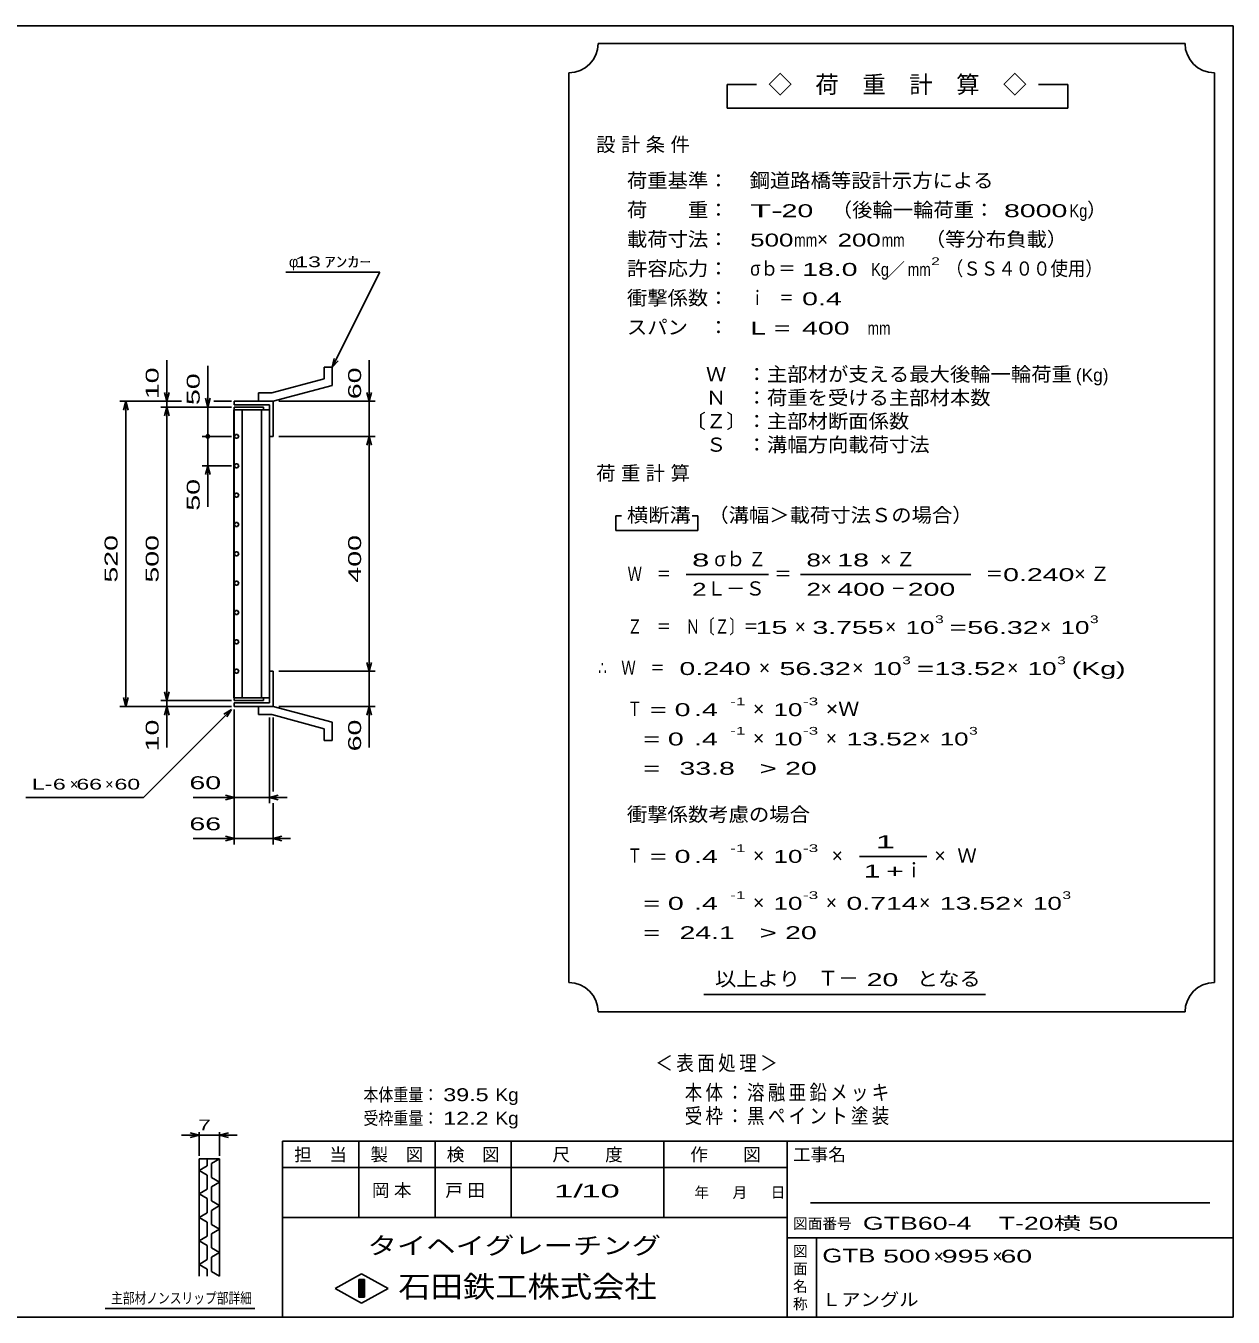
# Model space of a CAD drawing. Units: millimetres, scale not verified. Extents: x -1820 to 1731, y -1282 to 1054.
# Drawn here: x -326 to 1731, y -1146 to 1054 of the extents above; entities that cross this region are included whole.
import ezdxf
from ezdxf.enums import TextEntityAlignment as Align

# ---------------------------------------------------------------- set-up
doc = ezdxf.new("R2010")
doc.units = ezdxf.units.MM
doc.header["$LTSCALE"] = 10
for name, color, linetype, lineweight in [('0_2', 150, 'Continuous', 25), ('16', 3, 'Continuous', 25), ('19', 6, 'Continuous', 25), ('22', 4, 'Continuous', 25), ('24', 2, 'Continuous', 25), ('32', 4, 'Continuous', 25)]:
    doc.layers.add(name, color=color, linetype=linetype, lineweight=lineweight)
doc.styles.add('ベクトル', font='')
doc.styles.get('ベクトル').set_extended_font_data('ベクトル')

msp = doc.modelspace()

# ---------------------------------------------------------------- linework, layer by layer
at = {"layer": '0_2'}
for p, q in [((-1729, 1053.5), (1731, 1053.5)), ((1731, 1053.5), (1731, -1146.5)), ((1731, -846.5), (111, -846.5)), ((111, -846.5), (111, -1146.5)), ((241, -846.5), (241, -976.5)), ((371, -976.5), (371, -846.5)), ((501, -846.5), (501, -976.5)), ((761, -976.5), (761, -846.5)), ((971, -846.5), (971, -1146.5)), ((971, -891.5), (111, -891.5)), ((1691, -951.5), (1011, -951.5)), ((111, -976.5), (971, -976.5)), ((971, -1011.5), (1731, -1011.5)), ((1021, -1146.5), (1021, -1011.5)), ((201, -1097.5), (246, -1072.5)), ((246, -1072.5), (291, -1097.5)), ((246, -1122.5), (201, -1097.5)), ((241, -1082.5), (251, -1082.5)), ((241, -1112.5), (241, -1082.5)), ((241, -1082.5), (243, -1082.5)), ((243, -1082.5), (243, -1112.5)), ((245, -1112.5), (245, -1082.5)), ((245, -1082.5), (247, -1082.5)), ((291, -1097.5), (246, -1122.5)), ((247, -1082.5), (247, -1112.5)), ((249, -1112.5), (249, -1082.5)), ((249, -1082.5), (251, -1082.5)), ((251, -1082.5), (251, -1112.5)), ((251, -1082.5), (251, -1112.5)), ((251, -1112.5), (241, -1112.5)), ((243, -1112.5), (245, -1112.5)), ((247, -1112.5), (249, -1112.5)), ((1731, -1146.5), (-1729, -1146.5))]:
    msp.add_line(p, q, dxfattribs=at)
at = {"layer": '16'}
for p, q in [((28.3, -91.5), (28.3, 399.5)), ((28.3, 399.5), (29, 399.5)), ((79, 404), (29, 404)), ((29, 404), (29, 399.5)), ((29, 399.5), (79, 399.5)), ((29, 399.5), (29, -91.5)), ((89, 399.5), (29, 399.5)), ((42.5, 399.5), (42.5, -91.5)), ((75.5, -91.5), (75.5, 399.5)), ((79, 399.5), (79, 404)), ((89, -91.5), (89, 399.5)), ((30.85, 357.24), (29, 353.98)), ((29, 353.98), (30.9, 350.74)), ((34.6, 357.26), (30.85, 357.24)), ((36.5, 354), (34.6, 357.26)), ((34.65, 350.76), (36.5, 354.02)), ((30.9, 350.74), (34.65, 350.76)), ((30.85, 307.24), (29, 303.98)), ((29, 303.98), (30.9, 300.74)), ((34.6, 307.26), (30.85, 307.24)), ((30.9, 300.74), (34.65, 300.76)), ((36.5, 304), (34.6, 307.26)), ((34.65, 300.76), (36.5, 304.02)), ((30.85, 257.24), (29, 253.98)), ((29, 253.98), (30.9, 250.74)), ((34.6, 257.26), (30.85, 257.24)), ((30.9, 250.74), (34.65, 250.76)), ((36.5, 254), (34.6, 257.26)), ((34.65, 250.76), (36.5, 254.02)), ((30.85, 207.24), (29, 203.98)), ((29, 203.98), (30.9, 200.74)), ((34.6, 207.26), (30.85, 207.24)), ((30.9, 200.74), (34.65, 200.76)), ((36.5, 204), (34.6, 207.26)), ((34.65, 200.76), (36.5, 204.02)), ((30.85, 157.24), (29, 153.98)), ((34.6, 157.26), (30.85, 157.24)), ((36.5, 154), (34.6, 157.26)), ((34.65, 150.76), (36.5, 154.02)), ((29, 153.98), (30.9, 150.74)), ((30.9, 150.74), (34.65, 150.76)), ((30.85, 107.24), (29, 103.98)), ((29, 103.98), (30.9, 100.74)), ((34.6, 107.26), (30.85, 107.24)), ((30.9, 100.74), (34.65, 100.76)), ((36.5, 104), (34.6, 107.26)), ((34.65, 100.76), (36.5, 104.02)), ((30.85, 57.24), (29, 53.98)), ((29, 53.98), (30.9, 50.74)), ((34.6, 57.26), (30.85, 57.24)), ((30.9, 50.74), (34.65, 50.76)), ((36.5, 54), (34.6, 57.26)), ((34.65, 50.76), (36.5, 54.02)), ((30.85, 7.24), (29, 3.98)), ((29, 3.98), (30.9, 0.74)), ((34.6, 7.26), (30.85, 7.24)), ((30.9, 0.74), (34.65, 0.76)), ((36.5, 4), (34.6, 7.26)), ((34.65, 0.76), (36.5, 4.02)), ((30.85, -42.76), (29, -46.02)), ((34.6, -42.74), (30.85, -42.76)), ((36.5, -46), (34.6, -42.74)), ((29, -46.02), (30.9, -49.26)), ((30.9, -49.26), (34.65, -49.24)), ((34.65, -49.24), (36.5, -45.98)), ((29, -91.5), (28.3, -91.5)), ((29, -91.5), (79, -91.5)), ((29, -96), (29, -91.5)), ((29, -91.5), (89, -91.5)), ((79, -96), (29, -96)), ((79, -91.5), (79, -96))]:
    msp.add_line(p, q, dxfattribs=at)
at = {"layer": '19'}
for p, q in [((182, 472), (196, 472)), ((182, 452), (182, 472)), ((196, 441), (196, 472)), ((182, 452), (93, 428)), ((95, 414), (196, 441)), ((70, 428), (93, 428)), ((70, 414), (70, 428)), ((29, 408), (29, 414)), ((29, 414), (94, 414)), ((89, 408), (29, 408)), ((70, 414), (95, 414)), ((89, 354), (89, 408)), ((94, 414), (95, 413)), ((95, 413), (95, 354)), ((95, 354), (89, 354)), ((95, -46), (89, -46)), ((89, -46), (89, -100)), ((95, -105), (95, -46)), ((29, -100), (29, -106)), ((89, -100), (29, -100)), ((29, -106), (94, -106)), ((70, -106), (95, -106)), ((70, -120), (70, -106)), ((94, -106), (95, -105)), ((95, -106), (196, -133)), ((70, -120), (93, -120)), ((182, -144), (93, -120)), ((182, -164), (182, -144)), ((196, -164), (196, -133)), ((182, -164), (196, -164))]:
    msp.add_line(p, q, dxfattribs=at)
at = {"layer": '22'}
for p, q in [((117, 634), (277, 634)), ((196, 472), (277, 634)), ((-86, 414), (-86, 484)), ((196, 472), (199, 486.6)), ((259, 414), (259, 484)), ((-16, 404), (-16, 474)), ((196, 472), (206, 483)), ((-86, 414), (-90, 429)), ((-86, 414), (-82, 429)), ((-16, 404), (-20, 419)), ((-12, 419), (-16, 404)), ((259, 414), (255, 429)), ((259, 414), (263, 429)), ((-166, 414), (-61, 414)), ((-160, 399), (-156, 414)), ((-152, 399), (-156, 414)), ((-156, -106), (-156, 414)), ((-96, 414), (-61, 414)), ((-96, 404), (24, 404)), ((-90, 389), (-86, 404)), ((-86, 404), (-86, 414)), ((-82, 389), (-86, 404)), ((-86, -96), (-86, 404)), ((24, 404), (-26, 404)), ((-16, 404), (-16, 354)), ((-6, 414), (24, 414)), ((-6, 414), (24, 414)), ((105, 414), (269, 414)), ((259, 354), (259, 414)), ((-26, 354), (24, 354)), ((-16, 304), (-16, 354)), ((105, 354), (269, 354)), ((255, 339), (259, 354)), ((263, 339), (259, 354)), ((259, -46), (259, 354)), ((-26, 304), (24, 304)), ((-20, 289), (-16, 304)), ((-12, 289), (-16, 304)), ((-16, 234), (-16, 304)), ((259, -46), (255, -31)), ((259, -46), (263, -31)), ((105, -46), (269, -46)), ((259, -106), (259, -46)), ((-86, -96), (-90, -81)), ((-86, -96), (-82, -81)), ((-166, -106), (24, -106)), ((-156, -106), (-160, -91)), ((-156, -106), (-152, -91)), ((-96, -96), (24, -96)), ((-96, -106), (24, -106)), ((-90, -121), (-86, -106)), ((-86, -106), (-86, -96)), ((-82, -121), (-86, -106)), ((-86, -176), (-86, -106)), ((105, -106), (269, -106)), ((255, -121), (259, -106)), ((263, -121), (259, -106)), ((259, -176), (259, -106)), ((-126, -261), (24, -111)), ((11, -119), (24, -111)), ((16, -124), (24, -111)), ((29, -271), (29, -111)), ((29, -341), (29, -111)), ((89, -271), (89, -125)), ((95, -251), (95, -125)), ((-326, -261), (-126, -261)), ((-41, -261), (29, -261)), ((29, -261), (14, -257)), ((14, -265), (29, -261)), ((29, -261), (89, -261)), ((89, -261), (104, -257)), ((104, -265), (89, -261)), ((89, -261), (119, -261)), ((95, -341), (95, -271)), ((29, -331), (14, -327)), ((95, -331), (110, -327)), ((-41, -331), (29, -331)), ((14, -335), (29, -331)), ((29, -331), (95, -331)), ((110, -335), (95, -331)), ((95, -331), (125, -331))]:
    msp.add_line(p, q, dxfattribs=at)
msp.add_circle((-16, 354), 3, dxfattribs=at)
at = {"layer": '24', "color": 4}
for p, q in [((1649, 1023.5), (649, 1023.5)), ((599, 973.5), (599, -576.5)), ((1699, -576.5), (1699, 973.5)), ((919, 953.5), (869, 953.5)), ((869, 953.5), (869, 913.5)), ((1449, 953.5), (1399, 953.5)), ((1449, 913.5), (1449, 953.5)), ((869, 913.5), (1449, 913.5)), ((689, 218.5), (679, 218.5)), ((679, 218.5), (679, 193.5)), ((819, 218.5), (809, 218.5)), ((819, 193.5), (819, 218.5)), ((679, 193.5), (819, 193.5)), ((799, 118.5), (939, 118.5)), ((994, 118.5), (1284, 118.5)), ((1094, -361.5), (1209, -361.5)), ((829, -596.5), (1309, -596.5)), ((649, -626.5), (1649, -626.5))]:
    msp.add_line(p, q, dxfattribs=at)
for centre, start, end in [((599, 1023.5), 270, 0), ((1699, 1023.5), 180, 270), ((599, -626.5), 0, 90), ((1699, -626.5), 90, 180)]:
    msp.add_arc(centre, 50, start, end, dxfattribs=at)
at = {"layer": '32'}
for p, q in [((-31, -836.5), (-46, -832.5)), ((-31, -871.5), (-31, -831.5)), ((4, -831.5), (4, -871.5)), ((4, -836.5), (19, -832.5)), ((-31, -836.5), (-61, -836.5)), ((-46, -840.5), (-31, -836.5)), ((-31, -836.5), (4, -836.5)), ((19, -840.5), (4, -836.5)), ((4, -836.5), (34, -836.5)), ((-31, -876.5), (4, -876.5)), ((-31, -1076.5), (-31, -876.5)), ((-17, -876.5), (-17, -888.5)), ((4, -876.5), (-10, -884.5)), ((4, -876.5), (4, -1076.5)), ((-17, -888.5), (-31, -896.5)), ((-31, -896.5), (-17, -904.5)), ((-10, -884.5), (-10, -908.5)), ((-17, -904.5), (-17, -928.5)), ((-10, -908.5), (4, -916.5)), ((4, -916.5), (-10, -924.5)), ((-17, -928.5), (-31, -936.5)), ((-31, -936.5), (-17, -944.5)), ((-17, -944.5), (-17, -968.5)), ((-10, -924.5), (-10, -948.5)), ((-10, -948.5), (4, -956.5)), ((4, -956.5), (-10, -964.5)), ((-10, -964.5), (-10, -988.5)), ((-17, -968.5), (-31, -976.5)), ((-31, -976.5), (-17, -984.5)), ((-17, -984.5), (-17, -1008.5)), ((-10, -988.5), (4, -996.5)), ((-17, -1008.5), (-31, -1016.5)), ((4, -996.5), (-10, -1004.5)), ((-10, -1004.5), (-10, -1028.5)), ((-31, -1016.5), (-17, -1024.5)), ((-17, -1024.5), (-17, -1048.5)), ((-10, -1028.5), (4, -1036.5)), ((-17, -1048.5), (-31, -1056.5)), ((4, -1036.5), (-10, -1044.5)), ((-10, -1044.5), (-10, -1068.5)), ((-31, -1056.5), (-17, -1064.5)), ((-17, -1064.5), (-17, -1076.5)), ((-10, -1068.5), (4, -1076.5)), ((64, -1131.5), (-191, -1131.5))]:
    msp.add_line(p, q, dxfattribs=at)

# ---------------------------------------------------------------- texts
at = {"layer": '0_2', "style": 'ベクトル'}
for s, height, p in [('担\u3000当', 21.99, (131, -869.5)), ('製\u3000図', 21.99, (261, -869.5)), ('検\u3000図', 21.99, (391, -869.5)), ('尺\u3000\u3000度', 21.99, (571, -869.5)), ('作\u3000\u3000図', 21.99, (806, -869.5)), ('工事名', 21.99, (981, -869.5)), ('年', 18.33, (813, -934)), ('月', 18.33, (878, -934)), ('日', 18.33, (943, -934)), ('図面番号', 18.33, (981, -987)), ('図', 18.33, (981, -1034)), ('面', 18.33, (981, -1064)), ('名', 18.33, (981, -1094)), ('称', 18.33, (981, -1124))]:
    msp.add_text(s, height=height, dxfattribs=at).set_placement(p, align=Align.MIDDLE_LEFT)
at = {"layer": '0_2', "color": 222, "style": 'ベクトル'}
for s, height, width, p in [('タイヘイグレーチング', 29.33, 1.25, (256, -1024.5)), ('石田鉄工株式会社', 36.66, 1.1, (308.5, -1094.5))]:
    msp.add_text(s, height=height, dxfattribs=dict(at, width=width)).set_placement(p, align=Align.MIDDLE_LEFT)
at = {"layer": '22', "color": 2, "style": 'ベクトル'}
for s, height, width, p in [(' 13 ', 18.33, 1.6, (122, 651.5)), ('ｱﾝｶｰ', 18.33, 1.6, (182, 651.5)), ('L-', 18.33, 1.6, (-316, -238.5)), (' 6 ', 18.33, 1.6, (-291, -238.5)), (' 66 ', 18.33, 1.6, (-251, -238.5)), (' 60 ', 18.33, 1.6, (-186, -238.5)), (' 60 ', 21.99, 1.65, (-61, -236)), (' 66 ', 21.99, 1.65, (-61, -306)), ('本体重量：', 21.99, 0.85, (249, -767.5)), (' 39.5', 21.99, 1.35, (374, -767.5)), ('Kg', 21.99, 1.1, (474, -767.5)), ('受枠重量：', 21.99, 0.85, (249, -807.5)), (' 12.2', 21.99, 1.35, (374, -807.5)), ('Kg', 21.99, 1.1, (474, -807.5)), ('1/', 21.99, 2, (574, -931.5)), (' 10 ', 21.99, 2, (604, -931.5)), ('GTB60-4\u3000T-20横 50                 ', 21.99, 1.55, (1100, -986.5)), ('GTB', 23.46, 1.4, (1031, -1041.5)), (' 500 ', 21.99, 1.65, (1121, -1042.5)), (' 995 ', 21.99, 1.65, (1221, -1042.5)), (' 60 ', 21.99, 1.65, (1321, -1042.5)), ('Ｌアングル', 21.99, 1.1, (1030, -1116.5))]:
    msp.add_text(s, height=height, dxfattribs=dict(at, width=width)).set_placement(p, align=Align.MIDDLE_LEFT)
for s, height, p in [('φ', 18.33, (122, 651.5)), ('×', 18.33, (-251, -238.5)), ('×', 18.33, (-191, -238.5)), ('×', 21.99, (1221, -1042.5)), ('×', 21.99, (1321, -1042.5))]:
    msp.add_text(s, height=height, dxfattribs=at).set_placement(p, align=Align.MIDDLE_LEFT)
at = {"layer": '22', "color": 2, "style": 'ベクトル', "width": 1.65}
for s, p in [(' 10 ', (-111, 404)), (' 60 ', (234, 404)), (' 50 ', (-41, 394)), (' 50 ', (-41, 214)), (' 520 ', (-181, 91.5)), (' 500 ', (-111, 91.5)), (' 400 ', (234, 91.5)), (' 10 ', (-111, -196)), (' 60 ', (234, -196))]:
    msp.add_text(s, height=21.99, rotation=90, dxfattribs=at).set_placement(p, align=Align.MIDDLE_LEFT)
at = {"layer": '22', "color": 2, "attachment_point": 4, "style": 'ベクトル'}
for s, insert, char_height in [('\\T1.2;\\W0.85;＜表面処理＞', (746.5, -715), 25.66), ('\\T1.19;\\W0.85;本体：溶融亜鉛メッキ', (796.5, -765), 25.66), ('\\T1.19;\\W0.85;受枠：黒ペイント塗装', (796.5, -805), 25.66), ('\\T1.25;岡本\u3000', (263.5, -931.5), 21.99), ('\\T1.25;戸田\u3000', (388.5, -931.5), 21.99)]:
    msp.add_mtext(s, dxfattribs=dict(at, insert=insert, char_height=char_height))
at = {"layer": '24', "style": 'ベクトル'}
for s, height, p in [('◇\u3000荷\u3000重\u3000計\u3000算\u3000◇', 29.33, (939, 953.5)), ('）', 24.19, (1482, 740)), ('×', 24.19, (1022, 690)), ('／', 21.99, (1141.5, 638.5)), ('(Kg)', 21.99, (1463, 458.5)), ('σｂ', 24.19, (847, 145)), ('×', 24.19, (1028, 145)), ('Ｌ－Ｓ', 24.19, (834, 95)), ('×', 24.19, (1028, 95)), ('×', 24.19, (984, 30)), ('×', 24.19, (1138, 30)), ('×', 24.19, (1402, 30)), ('×', 24.19, (923, -40)), ('×', 24.19, (1082, -40)), ('×', 24.19, (1346, -40)), ('×', 24.19, (913, -110)), ('×', 24.19, (913, -160)), ('×', 24.19, (1037, -160)), ('×', 24.19, (1196, -160)), ('Ｗ', 24.19, (1261, -360)), ('×', 24.19, (913, -360)), ('×', 24.19, (1047, -360)), ('ｉ', 24.19, (1170.5, -385)), ('×', 24.19, (1222, -360)), ('×', 24.19, (913, -440)), ('×', 24.19, (1037, -440)), ('×', 24.19, (1196, -440)), ('×', 24.19, (1355, -440)), ('Ｔ－', 25.66, (1023, -569))]:
    msp.add_text(s, height=height, dxfattribs=at).set_placement(p, align=Align.MIDDLE_LEFT)
for s, height, width, p in [('荷重基準：\u3000', 24.19, 1.05, (698, 790)), ('鋼道路橋等設計示方による', 24.19, 1.05, (907, 790)), ('荷\u3000\u3000重：\u3000', 24.19, 1.05, (698, 740)), ('T-', 21.99, 2, (908, 738.5)), (' 20 ', 21.99, 1.65, (948, 738.5)), ('（後輪一輪荷重：', 24.19, 1.05, (1047, 740)), (' 8000', 21.99, 1.65, (1327, 738.5)), ('Kg', 21.99, 0.85, (1452, 738.5)), ('載荷寸法：\u3000', 24.19, 1.05, (698, 690)), ('\u3000（等分布負載）', 24.19, 1.05, (1171, 690)), ('500', 21.99, 1.5, (908, 688.5)), ('mm', 21.99, 0.8, (983, 688.5)), ('200', 21.99, 1.5, (1057, 688.5)), ('mm', 21.99, 0.8, (1132, 688.5)), ('許容応力：\u3000', 24.19, 1.05, (698, 640)), ('σｂ＝', 24.19, 0.9, (908, 640)), (' 18.0', 21.99, 1.65, (983, 638.5)), ('Kg', 21.99, 0.85, (1114, 638.5)), ('mm', 21.99, 0.8, (1176.5, 638.5)), ('2', 13.2, 1.5, (1216.5, 652.5)), ('（ＳＳ４００使用）', 24.19, 0.9, (1241.5, 640)), ('衝撃係数：\u3000', 24.19, 1.05, (698, 590)), ('ｉ\u3000＝', 24.19, 0.75, (908, 590)), (' 0.4', 21.99, 1.65, (983, 588.5)), ('スパン\u3000：\u3000', 24.19, 1.05, (698, 540)), ('L =', 21.99, 1.65, (908, 538.5)), (' 400 ', 21.99, 1.65, (983, 538.5)), ('mm', 21.99, 0.8, (1108, 538.5)), ('\u3000Ｗ\u3000：主部材が支える最大後輪一輪荷重', 24.19, 1.05, (798, 460)), ('\u3000Ｎ\u3000：荷重を受ける主部材本数', 24.19, 1.05, (798, 420)), ('〔Ｚ〕：主部材断面係数', 24.19, 1.05, (798, 380)), ('\u3000Ｓ\u3000：溝幅方向載荷寸法', 24.19, 1.05, (798, 340)), ('横断溝', 24.19, 1.1, (698, 220)), ('\u3000（溝幅＞載荷寸法Ｓの場合）', 24.19, 1.05, (802, 220)), ('8', 21.99, 1.8, (809, 143.5)), ('Ｚ', 24.19, 0.9, (905, 145)), ('8', 21.99, 1.5, (1004, 143.5)), (' 18 ', 21.99, 1.65, (1043, 143.5)), ('Ｗ\u3000＝', 24.19, 0.75, (699, 120)), ('＝', 24.19, 0.9, (949, 120)), ('＝', 24.19, 0.9, (1309, 120)), ('0.240', 21.99, 1.65, (1339, 118.5)), ('2', 21.99, 1.5, (809, 93.5)), ('2', 21.99, 1.5, (1004, 93.5)), (' 400 ', 21.99, 1.65, (1043, 93.5)), ('－', 24.19, 0.75, (1148, 95)), (' 200 ', 21.99, 1.65, (1163, 93.5)), ('Ｚ\u3000＝\u3000Ｎ〔Ｚ〕＝', 24.19, 0.75, (699, 30)), ('3', 13.2, 1.5, (1223, 42.5)), ('3', 13.2, 1.5, (1487, 42.5)), (' 15 ', 21.99, 1.65, (904, 28.5)), ('3.755', 21.99, 1.65, (1014, 28.5)), ('10', 21.99, 1.5, (1173, 28.5)), ('=', 21.99, 1.7, (1248, 28.5)), ('56.32', 21.99, 1.65, (1278, 28.5)), ('10', 21.99, 1.5, (1437, 28.5)), ('3', 13.2, 1.5, (1167, -27.5)), ('3', 13.2, 1.5, (1431, -27.5)), ('∴\u3000Ｗ\u3000＝', 24.19, 0.75, (649, -40)), (' 0.240', 21.99, 1.65, (774, -41.5)), ('56.32', 21.99, 1.65, (958, -41.5)), ('10', 21.99, 1.5, (1117, -41.5)), ('=', 21.99, 1.7, (1192, -41.5)), ('13.52', 21.99, 1.65, (1222, -41.5)), ('10', 21.99, 1.5, (1381, -41.5)), ('(Kg)', 21.99, 1.65, (1456, -41.5)), ('Ｔ', 24.19, 0.75, (699, -110)), (' = 0', 21.99, 1.65, (724, -111.5)), (' .4 ', 21.99, 1.65, (799, -111.5)), ('-1', 13.2, 1.65, (874, -97.5)), ('10', 21.99, 1.5, (948, -111.5)), ('-3', 13.2, 1.65, (998, -97.5)), ('×Ｗ', 24.19, 1.1, (1037, -110)), ('  = 0', 21.99, 1.65, (699, -161.5)), (' .4 ', 21.99, 1.65, (799, -161.5)), ('-1', 13.2, 1.65, (874, -147.5)), ('10', 21.99, 1.5, (948, -161.5)), ('-3', 13.2, 1.65, (998, -147.5)), ('13.52', 21.99, 1.65, (1072, -161.5)), ('10', 21.99, 1.5, (1231, -161.5)), ('3', 13.2, 1.5, (1281, -147.5)), ('  =', 21.99, 1.65, (699, -211.5)), (' 33.8', 21.99, 1.65, (774, -211.5)), ('>', 21.99, 1.7, (924, -211.5)), (' 20 ', 21.99, 1.65, (954, -211.5)), ('衝撃係数考慮の場合', 24.19, 1.05, (698, -290)), ('Ｔ', 24.19, 0.75, (699, -360)), (' = 0', 21.99, 1.65, (724, -361.5)), (' .4 ', 21.99, 1.65, (799, -361.5)), ('-1', 13.2, 1.65, (874, -347.5)), ('10', 21.99, 1.5, (948, -361.5)), ('-3', 13.2, 1.65, (998, -347.5)), ('  = 0', 21.99, 1.65, (699, -441.5)), (' .4 ', 21.99, 1.65, (799, -441.5)), ('-1', 13.2, 1.65, (874, -427.5)), ('10', 21.99, 1.5, (948, -441.5)), ('-3', 13.2, 1.65, (998, -427.5)), ('0.714', 21.99, 1.65, (1072, -441.5)), ('13.52', 21.99, 1.65, (1231, -441.5)), ('10', 21.99, 1.5, (1390, -441.5)), ('3', 13.2, 1.5, (1440, -427.5)), (' 24.1', 21.99, 1.65, (774, -491.5)), ('>', 21.99, 1.7, (924, -491.5)), (' 20 ', 21.99, 1.65, (954, -491.5)), ('  =', 21.99, 1.65, (699, -491.5)), ('以上より\u3000', 24.19, 1.1, (848, -570)), (' 20 ', 21.99, 1.65, (1093, -571.5)), ('となる', 24.19, 1.1, (1192, -570))]:
    msp.add_text(s, height=height, dxfattribs=dict(at, width=width)).set_placement(p, align=Align.MIDDLE_LEFT)
at = {"layer": '24', "attachment_point": 4, "style": 'ベクトル'}
for s, insert, char_height in [('\\T1.28;設計条件', (645.5, 850), 24.19), ('\\T1.28;荷重計算', (645.5, 290), 24.19), ('\\T1.42;×Ｚ', (1129.5, 145), 24.19), ('\\T1.42;×Ｚ', (1460.5, 120), 24.19), ('\\T1.25;\\W2;\\~1\\~', (1101.5, -336.5), 21.99), ('\\T1.33;\\W1.75;1+', (1101.5, -386.5), 21.99)]:
    msp.add_mtext(s, dxfattribs=dict(at, insert=insert, char_height=char_height))
at = {"layer": '32', "color": 2, "style": 'ベクトル'}
for s, width, p in [(' 7 ', 1.6, (-43.5, -819)), ('主部材ノンスリップ部詳細', 0.8, (-181, -1114))]:
    msp.add_text(s, height=18.33, dxfattribs=dict(at, width=width)).set_placement(p, align=Align.MIDDLE_LEFT)

doc.saveas('drawing.dxf')
